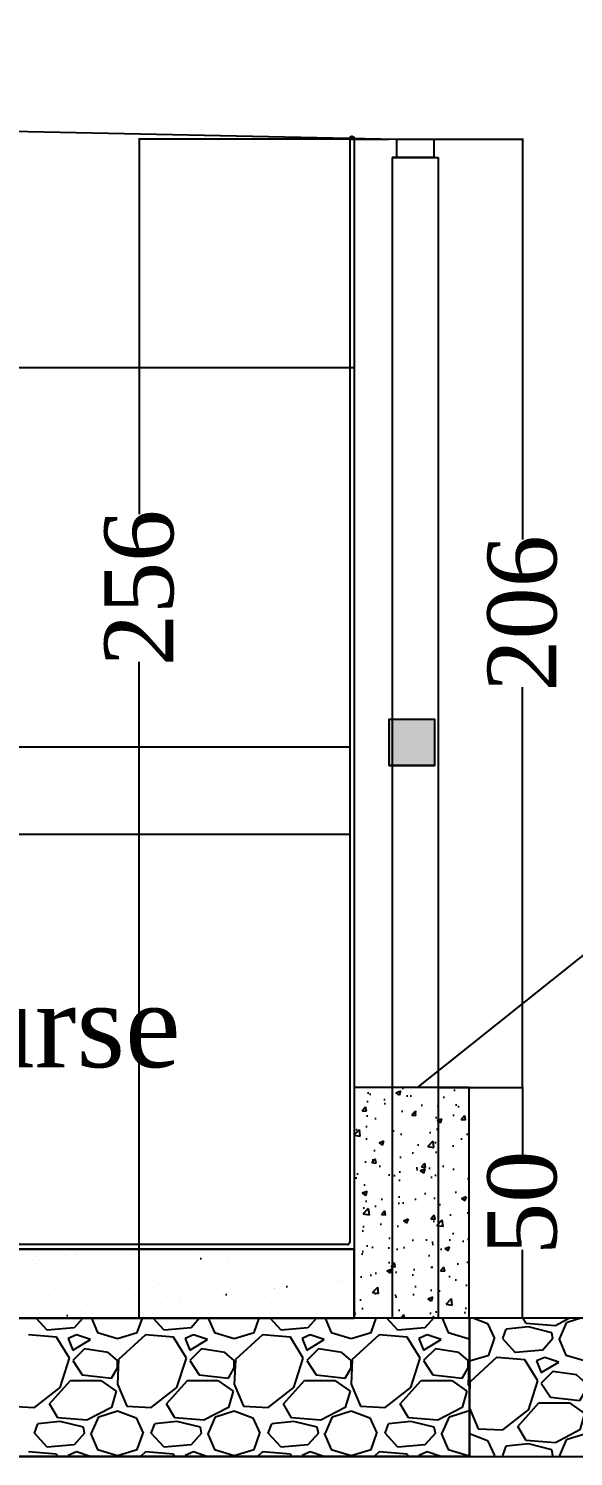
# Model space of a CAD drawing. Header units: centimetres. Extents: x 19229 to 24071, y 9408 to 14021.
# Drawn here: x 23174.3 to 23292.7, y 9780.1 to 10090.1 of the extents above; entities that cross this region are included whole.
import ezdxf

# ---------------------------------------------------------------- set-up
doc = ezdxf.new("R2010")
doc.units = ezdxf.units.CM
doc.layers.get('0').update_dxf_attribs({"linetype": 'CONTINUOUS'})
doc.layers.get('DEFPOINTS').update_dxf_attribs({"linetype": 'CONTINUOUS'})
doc.styles.add('style2', font='times.ttf', dxfattribs={"height": 15})
doc.styles.add('style3', font='times.ttf', dxfattribs={"height": 25})
doc.dimstyles.get("Standard").update_dxf_attribs({"dimtxt": 15, "dimasz": 0.18, "dimexe": 0.18, "dimexo": 0.0625, "dimgap": 0.09, "dimtad": 0, "dimdec": 0, "dimzin": 0, "dimdsep": 46, "dimtxsty": 'style2', "dimcen": 0.09, "dimadec": 0, "dimazin": 0, "dimtfac": 1, "dimtdec": 0, "dimtofl": 0, "dimtmove": 0, "dimatfit": 3, "dimfxl": 1, "dimtolj": 1, "dimtzin": 0, "dimarcsym": 0})
pattern_1 = [(37.5, (206.59, 209.377), (-1.60003, 48.941324), [0, -38.608, 0, -43.18, 0, -41.275]), (7.5, (206.59, 209.377), (44.95233, 71.68251), [0, -20.828, 0, -34.798, 0, -13.335]), (327.5, (175.35, 209.377), (79.09924, 0.14372), [0, -12.7, 0, -45.72, 0, -59.69]), (317.5, (175.35, 209.38), (76.35565, 22.29293), [0, -6.35, 0, -29.972, 0, -34.29])]

# ---------------------------------------------------------------- blocks, each defined once
blk = doc.blocks.new('*D21')
at = {"color": 0, "lineweight": -2, "ltscale": 20, "transparency": 16777216}
for p, q in [((22669.45, 9915.06), (22669.45, 9914.95)), ((22669.63, 9915.13), (22941.32, 9915.13)), ((23243.89, 9915.13), (22972.2, 9915.13)), ((23244.07, 9915.19), (23244.07, 9915.31))]:
    blk.add_line(p, q, dxfattribs=at)
at = {"color": 0, "ltscale": 20, "transparency": 16777216}
for points in [[(22669.63, 9915.16), (22669.63, 9915.1), (22669.45, 9915.13)], [(23243.89, 9915.16), (23243.89, 9915.1), (23244.07, 9915.13)]]:
    blk.add_solid(points, dxfattribs=at)
at = {"layer": 'DEFPOINTS', "color": 0, "ltscale": 20, "transparency": 16777216}
for p in [(22669.45, 9915.13), (23244.07, 9915.13), (23244.07, 9915.13)]:
    blk.add_point(p, dxfattribs=at)
at = {"color": 0, "ltscale": 20, "transparency": 16777216, "insert": (22956.76, 9915.13), "char_height": 15, "attachment_point": 5, "style": 'style2'}
blk.add_mtext('\\A1;575', dxfattribs=at)
blk = doc.blocks.new('*D22')
at = {"color": 0, "lineweight": -2, "ltscale": 20, "transparency": 16777216}
for p, q in [((20884.07, 10041.3), (20884.07, 9933.95)), ((23244.07, 10041.3), (23244.07, 9933.95)), ((20884.25, 9934.13), (22094.79, 9934.13)), ((23243.89, 9934.13), (22138, 9934.13))]:
    blk.add_line(p, q, dxfattribs=at)
at = {"color": 0, "ltscale": 20, "transparency": 16777216}
for points in [[(20884.25, 9934.16), (20884.25, 9934.1), (20884.07, 9934.13)], [(23243.89, 9934.16), (23243.89, 9934.1), (23244.07, 9934.13)]]:
    blk.add_solid(points, dxfattribs=at)
at = {"layer": 'DEFPOINTS', "color": 0, "ltscale": 20, "transparency": 16777216}
for p in [(20884.07, 10041.36), (23244.07, 10041.36), (23244.07, 9934.13)]:
    blk.add_point(p, dxfattribs=at)
at = {"color": 0, "ltscale": 20, "transparency": 16777216, "insert": (22116.39, 9934.13), "char_height": 15, "attachment_point": 5, "style": 'style2'}
blk.add_mtext('\\A1;2360', dxfattribs=at)
blk = doc.blocks.new('*D34')
at = {"color": 0, "lineweight": -2, "ltscale": 20, "transparency": 16777216}
for p, q in [((23270.12, 9860.19), (23281.81, 9860.19)), ((23281.62, 9860.01), (23281.62, 9845.43)), ((23281.62, 9810.37), (23281.62, 9824.95)), ((23270.12, 9810.19), (23281.81, 9810.19))]:
    blk.add_line(p, q, dxfattribs=at)
at = {"color": 0, "ltscale": 20, "transparency": 16777216}
for points in [[(23281.6, 9860.01), (23281.65, 9860.01), (23281.62, 9860.19)], [(23281.6, 9810.37), (23281.65, 9810.37), (23281.62, 9810.19)]]:
    blk.add_solid(points, dxfattribs=at)
at = {"layer": 'DEFPOINTS', "color": 0, "ltscale": 20, "transparency": 16777216}
for p in [(23270.06, 9860.19), (23270.06, 9810.19), (23281.62, 9810.19)]:
    blk.add_point(p, dxfattribs=at)
at = {"color": 0, "ltscale": 20, "transparency": 16777216, "insert": (23281.62, 9835.19), "char_height": 15, "attachment_point": 5, "rotation": 90, "style": 'style2'}
blk.add_mtext('\\A1;50', dxfattribs=at)
blk = doc.blocks.new('*D35')
at = {"color": 0, "lineweight": -2, "ltscale": 20, "transparency": 16777216}
for p, q in [((23244.01, 10066.13), (23198.17, 10066.13)), ((23198.35, 10065.95), (23198.35, 9984.71)), ((23198.35, 9810.31), (23198.35, 9952.64)), ((23232.35, 9810.13), (23198.17, 9810.13))]:
    blk.add_line(p, q, dxfattribs=at)
at = {"color": 0, "ltscale": 20, "transparency": 16777216}
for points in [[(23198.32, 10065.95), (23198.38, 10065.95), (23198.35, 10066.13)], [(23198.32, 9810.31), (23198.38, 9810.31), (23198.35, 9810.13)]]:
    blk.add_solid(points, dxfattribs=at)
at = {"layer": 'DEFPOINTS', "color": 0, "ltscale": 20, "transparency": 16777216}
for p in [(23198.35, 10066.13), (23244.07, 10066.13), (23232.41, 9810.13)]:
    blk.add_point(p, dxfattribs=at)
at = {"color": 0, "ltscale": 20, "transparency": 16777216, "insert": (23198.35, 9968.68), "char_height": 15, "attachment_point": 5, "rotation": 90, "style": 'style2'}
blk.add_mtext('\\A1;256', dxfattribs=at)
blk = doc.blocks.new('*D37')
at = {"color": 0, "lineweight": -2, "ltscale": 20, "transparency": 16777216}
for p, q in [((23262.39, 10066.13), (23281.81, 10066.13)), ((23281.62, 10065.95), (23281.62, 9979.2)), ((23281.62, 9860.37), (23281.62, 9947.12)), ((23263.39, 9860.19), (23281.81, 9860.19))]:
    blk.add_line(p, q, dxfattribs=at)
at = {"color": 0, "ltscale": 20, "transparency": 16777216}
for points in [[(23281.6, 10065.95), (23281.65, 10065.95), (23281.62, 10066.13)], [(23281.6, 9860.37), (23281.65, 9860.37), (23281.62, 9860.19)]]:
    blk.add_solid(points, dxfattribs=at)
at = {"layer": 'DEFPOINTS', "color": 0, "ltscale": 20, "transparency": 16777216}
for p in [(23262.33, 10066.13), (23263.33, 9860.19), (23281.62, 9860.19)]:
    blk.add_point(p, dxfattribs=at)
at = {"color": 0, "ltscale": 20, "transparency": 16777216, "insert": (23281.62, 9963.16), "char_height": 15, "attachment_point": 5, "rotation": 90, "style": 'style2'}
blk.add_mtext('\\A1;206', dxfattribs=at)

msp = doc.modelspace()

# ---------------------------------------------------------------- hatches: boundary and pattern name
at = {"ltscale": 20}
h = msp.add_hatch(color=7, dxfattribs=at)
h.dxf.hatch_style = 1
h.paths.add_polyline_path([(23244, 10066.13, 0.125851), (23244.07, 10065.86), (23244.07, 10066.13), (23245.11, 10066.13, 1)])
h = msp.add_hatch(color=7)
h.dxf.hatch_style = 1
h.paths.add_polyline_path([(23262.57, 9940.13), (23252.57, 9940.13), (23252.57, 9930.13), (23262.57, 9930.13)])
at = {"ltscale": 500}
h = msp.add_hatch(dxfattribs=at)
h.set_pattern_fill('CONCRETE_C', scale=1.5, pattern_type=2)
h.set_pattern_definition([(50, (1929.824, -24.464), (10.7589027, -0.941282), [1.125, -12.375]), (355, (1929.824, -24.464), (-2.08127, 11.282882), [0.9, -9.9]), (100.4514, (1930.72, -24.542), (8.6776407, 10.341593), [0.956103, -10.5171317]), (46.1842, (1929.824, -21.464), (16.008616, -2.482785), [1.6875, -18.5625]), (96.6356, (1931.158, -21.67), (14.019941, 14.611768), [1.434154, -15.775695]), (351.1842, (1929.824, -21.464), (14.019929, 14.611779), [1.35, -14.85]), (21, (1931.324, -22.214), (8.9536058, -6.0392834), [1.125, -12.375]), (326, (1931.324, -22.214), (3.64973, 10.8772507), [0.9, -9.9]), (71.4514, (1932.07, -22.717), (12.6033394, 4.8379575), [0.956103, -10.5171317]), (37.5, (1929.8238, -24.4637), (0.1823978, 4.9934078), [0, -9.78, 0, -10.05, 0, -9.9375]), (7.5, (1929.824, -24.464), (3.9460431, 5.9161757), [0, -5.73, 0, -9.555, 0, -3.7875]), (327.5, (1926.4788, -24.4637), (8.00733654, -0.3383231), [0, -3.75, 0, -11.7, 0, -15.525]), (317.5, (1924.979, -24.464), (8.7477925, 1.5015747), [0, -4.875, 0, -7.77, 0, -11.025])])
h.paths.add_polyline_path([(23270.06, 9860.19), (23245.06, 9860.19), (23245.06, 9810.19), (23270.06, 9810.19)])
h = msp.add_hatch()
h.set_pattern_fill('AR-SAND')
h.set_pattern_definition(pattern_1)
h.paths.add_polyline_path([(23245.07, 9825.13), (22846.17, 9825.13), (22846.17, 9815.13), (22846.17, 9810.13), (23245.07, 9810.13)])
h = msp.add_hatch()
h.set_pattern_fill('AR-SAND')
h.set_pattern_definition(pattern_1)
h.paths.add_polyline_path([(23245.07, 9825.13), (22846.17, 9825.13), (22846.17, 9815.13), (22846.17, 9810.13), (23245.07, 9810.13)])
h = msp.add_hatch()
h.set_pattern_fill('GRAVEL')
h.set_pattern_definition([(228.0127875, (224.8779, -913.2618), (-203.20000002, -228.59999999), [3.417214, -338.304836]), (184.969741, (222.5919, -915.8018), (304.79999988, 25.400001447), [5.864047, -580.54049]), (132.510447, (216.7499, -916.3098), (254.00000011, -279.3999999), [4.134815, -409.347228]), (267.273689, (206.8439, -922.6598), (25.400000053, 508), [5.340045, -528.664374]), (292.833654, (206.5899, -927.9938), (-127.00000001, 304.799999996), [5.236337, -518.398077]), (357.273689, (208.6219, -932.8198), (-508, 25.400000053), [5.340045, -528.664374]), (37.6942405, (213.9559, -933.0738), (-330.199999985, -254.00000002), [7.061937, -699.131153]), (72.2553284, (219.5439, -928.7558), (177.800000048, 558.799999985), [6.667195, -660.052566]), (121.4295656, (221.5759, -922.4058), (-203.20000003, 330.19999998), [5.35813, -530.455457]), (175.236358, (218.7819, -917.8338), (279.4, -25.40000004), [6.117133, -299.73937]), (222.3974378, (212.6859, -917.3258), (-304.79999999, -279.40000001), [7.91078, -783.167725]), (138.814075, (231.9899, -922.9138), (-177.8, 152.40000001), [2.700045, -267.305658]), (171.4692344, (229.9579, -921.1358), (330.20000001, -50.79999994), [5.13682, -508.54639]), (225, (224.878, -920.374), (-4e-15, -25.4), [3.592093, -32.32893]), (203.19859, (223.1, -917.3258), (127, 50.8), [1.934413, -191.506224]), (291.80141, (221.322, -918.088), (-25.4, 76.2), [2.735656, -134.04753]), (30.963757, (222.338, -920.628), (76.2, 50.8), [4.443197, -143.662982]), (161.56505, (226.148, -918.342), (50.8, -25.4), [3.212871, -77.10898]), (16.3895403, (206.5899, -918.0878), (254, 76.2), [4.50088, -445.588267]), (70.346176, (210.9079, -916.8178), (-101.60000001, -279.4), [3.77599, -373.822157]), (293.19859, (226.148, -913.2618), (-50.8, 127), [3.8688, -189.571836]), (343.6104597, (227.6719, -916.8178), (-254.000000005, 76.19999998), [4.50088, -445.588267]), (339.443955, (206.59, -933.8358), (-127, 50.8), [4.340352, -212.677343]), (294.7751406, (210.6539, -935.3598), (-127.00000015, 279.39999993), [3.63672, -360.035934]), (66.80141, (226.402, -938.6618), (50.8, 127), [3.8688, -189.571836]), (17.3540246, (227.9259, -935.1058), (-330.19999999, -101.60000002), [4.257827, -421.52376]), (69.443955, (213.956, -938.6618), (-50.8, -127), [2.170176, -214.84752]), (101.309932, (224.878, -938.662), (-25.4, 101.6), [1.295146, -128.21995]), (165.963757, (224.624, -937.392), (76.2, -25.4), [5.236337, -99.490546]), (186.009006, (219.5439, -936.1218), (254, 25.40000001), [4.85267, -480.413649]), (303.690068, (222.338, -922.914), (-25.4, 50.8), [3.66324, -87.917764]), (353.1572266, (224.3699, -925.9618), (431.800000003, -50.799999977), [6.395568, -633.16009]), (60.945396, (230.7199, -926.7238), (-101.6, -177.8), [2.615082, -258.893923]), (90, (231.99, -924.438), (-25.4, 25.4), [1.524, -23.876]), (120.256437, (219.0359, -935.3598), (101.59999999, -177.80000001), [3.52867, -349.339408]), (48.0127875, (217.2579, -932.3118), (203.20000002, 228.59999999), [6.83443, -334.887622]), (0, (221.83, -927.232), (25.4, 25.4), [6.604, -18.796]), (325.3048465, (228.4339, -927.2318), (254.0000001, -177.79999986), [4.016096, -397.593167]), (254.054604, (231.736, -929.5178), (-25.4, -101.6), [3.69829, -181.2165]), (207.6459754, (230.7199, -933.0738), (-482.600000018, -253.999999966), [6.02145, -596.124644]), (175.4260787, (225.3859, -935.8678), (-330.2, 25.4), [6.370295, -630.658465])])
h.paths.add_polyline_path([(23370.07, 9810.13), (23270.07, 9810.13), (23270.07, 9780.13), (23370.07, 9780.13)])

# ---------------------------------------------------------------- linework, layer by layer
at = {"color": 7, "ltscale": 20}
for p, q in [((22068.45, 10090.13), (23254.33, 10066.13)), ((23244.07, 10066.13), (23252.57, 10066.13)), ((23254.33, 10062.13), (23253.33, 10062.13)), ((23253.33, 10062.13), (23263.33, 10062.13))]:
    msp.add_line(p, q, dxfattribs=at)
at = {"color": 7}
for p, q in [((23244.07, 10066.13), (23244.07, 9826.63)), ((23245.07, 10066.13), (23245.07, 9810.13)), ((23253.33, 10062.13), (23253.33, 9810.13)), ((23253.33, 10062.13), (23253.33, 10061.13)), ((23263.33, 10062.13), (23263.33, 9810.13)), ((20883.07, 10016.51), (23245.07, 10016.51)), ((23262.57, 9940.13), (23252.57, 9940.13)), ((23350.78, 9933.57), (23258.69, 9860.17)), ((23262.57, 9930.13), (23252.57, 9930.13)), ((23258.69, 9860.17), (23258.69, 9860.17)), ((23243.57, 9826.13), (22445.07, 9826.13)), ((23245.07, 9825.13), (22445.07, 9825.13)), ((23245.07, 9825.13), (22445.07, 9825.13)), ((22445.07, 9825.13), (23245.07, 9825.13)), ((23184.56, 9823.97), (23184.56, 9823.97)), ((23184.67, 9824.09), (23184.67, 9824.09)), ((23188.8, 9824.64), (23188.8, 9824.64)), ((23197.55, 9823.91), (23197.55, 9823.91)), ((23211.27, 9824.41), (23211.27, 9824.41)), ((23224.57, 9824.58), (23224.57, 9824.58)), ((23237.57, 9824.51), (23237.57, 9824.51)), ((23245.07, 9825.13), (23245.07, 9810.13)), ((23245.07, 9810.13), (23245.07, 9825.13)), ((23262.53, 9824.37), (23262.53, 9824.37)), ((23262.6, 9825.98), (23262.6, 9825.98)), ((23175.12, 9822.84), (23175.12, 9822.84)), ((23175.76, 9823.51), (23175.76, 9823.51)), ((23176.69, 9822.65), (23176.69, 9822.65)), ((23182.02, 9823.74), (23182.02, 9823.74)), ((23186.19, 9822.81), (23186.19, 9822.81)), ((23188.33, 9821.45), (23188.33, 9821.45)), ((23196.38, 9823.06), (23196.38, 9823.06)), ((23202.01, 9822.84), (23202.01, 9822.84)), ((23204.15, 9821.48), (23204.15, 9821.48)), ((23216.71, 9822.88), (23216.71, 9822.88)), ((23217.65, 9822.03), (23217.65, 9822.03)), ((23217.83, 9822.87), (23217.83, 9822.87)), ((23219.97, 9821.51), (23219.97, 9821.51)), ((23233.65, 9822.9), (23233.65, 9822.9)), ((23235.79, 9821.54), (23235.79, 9821.54)), ((23237.34, 9822.43), (23237.34, 9822.43)), ((23177.71, 9818.72), (23177.71, 9818.72)), ((23181.11, 9818.6), (23181.11, 9818.6)), ((23191.43, 9819.21), (23191.43, 9819.21)), ((23201.44, 9818.43), (23201.44, 9818.43)), ((23204.72, 9819.38), (23204.72, 9819.38)), ((23217.72, 9819.32), (23217.72, 9819.32)), ((23222.07, 9817.98), (23222.07, 9817.98)), ((23231.44, 9819.81), (23231.44, 9819.81)), ((23241.4, 9818.41), (23241.4, 9818.41)), ((23242.39, 9817.8), (23242.39, 9817.8)), ((23244.05, 9818.76), (23244.05, 9818.76)), ((23244.74, 9819.98), (23244.74, 9819.98)), ((23180.22, 9816.51), (23180.22, 9816.51)), ((23196.04, 9816.54), (23196.04, 9816.54)), ((23202.38, 9817.57), (23202.38, 9817.57)), ((23211.59, 9814.62), (23211.59, 9814.62)), ((23211.86, 9816.57), (23211.86, 9816.57)), ((23214.05, 9814.81), (23214.05, 9814.81)), ((23216.7, 9815.16), (23216.7, 9815.16)), ((23220.83, 9815.7), (23220.83, 9815.7)), ((23224.89, 9814.79), (23224.89, 9814.79)), ((23227.68, 9816.59), (23227.68, 9816.59)), ((23227.73, 9816.61), (23227.73, 9816.61)), ((23230.37, 9816.96), (23230.37, 9816.96)), ((23234.5, 9817.5), (23234.5, 9817.5)), ((23237.89, 9814.73), (23237.89, 9814.73)), ((23243.33, 9816.94), (23243.33, 9816.94)), ((23243.5, 9816.62), (23243.5, 9816.62)), ((23184.88, 9814.19), (23184.88, 9814.19)), ((23186.17, 9813.97), (23186.17, 9813.97)), ((23187.11, 9813.11), (23187.11, 9813.11)), ((23189.35, 9811.56), (23189.35, 9811.56)), ((23193.48, 9812.1), (23193.48, 9812.1)), ((23197.87, 9814.12), (23197.87, 9814.12)), ((23200.38, 9813.01), (23200.38, 9813.01)), ((23203.02, 9813.36), (23203.02, 9813.36)), ((23206.8, 9813.52), (23206.8, 9813.52)), ((23207.15, 9813.9), (23207.15, 9813.9)), ((23227.12, 9813.34), (23227.12, 9813.34)), ((23228.06, 9812.49), (23228.06, 9812.49)), ((23270.07, 9810.13), (22445.07, 9810.13)), ((23245.07, 9810.13), (22445.07, 9810.13)), ((22445.07, 9810.13), (23245.07, 9810.13)), ((23178.35, 9807.53), (23175.97, 9810.13)), ((23179.8, 9810.3), (23179.8, 9810.3)), ((23186.07, 9810.13), (23184.19, 9808.04)), ((23186.7, 9811.21), (23186.7, 9811.21)), ((23187.94, 9810.13), (23189.27, 9807.02)), ((23197.91, 9807.02), (23199.02, 9810.13)), ((23203.75, 9807.53), (23201.37, 9810.13)), ((23211.47, 9810.13), (23209.59, 9808.04)), ((23213.34, 9810.13), (23214.67, 9807.02)), ((23221.93, 9810.15), (23221.93, 9810.15)), ((23223.31, 9807.02), (23224.42, 9810.13)), ((23229.15, 9807.53), (23226.77, 9810.13)), ((23236.87, 9810.13), (23234.99, 9808.04)), ((23237.75, 9810.18), (23237.75, 9810.18)), ((23238.74, 9810.13), (23240.07, 9807.02)), ((23245.06, 9810.19), (23245.06, 9810.19)), ((23248.71, 9807.02), (23249.82, 9810.13)), ((23249.45, 9810.16), (23249.45, 9810.16)), ((23254.55, 9807.53), (23252.17, 9810.13)), ((23262.27, 9810.13), (23260.39, 9808.04)), ((23261.96, 9810.13), (23262.35, 9810.59)), ((23262.39, 9810.13), (23262.3, 9810.58)), ((23264.14, 9810.13), (23265.47, 9807.02)), ((23270.07, 9810.13), (23270.07, 9780.13)), ((23180.38, 9806), (23174.29, 9806.51)), ((23184.19, 9808.04), (23178.35, 9807.53)), ((23183.18, 9801.43), (23180.38, 9806)), ((23184.7, 9806.51), (23182.92, 9805.75)), ((23182.92, 9805.75), (23183.94, 9803.21)), ((23183.94, 9803.21), (23187.75, 9805.5)), ((23187.75, 9805.5), (23184.7, 9806.51)), ((23189.27, 9807.02), (23193.59, 9805.75)), ((23193.59, 9805.75), (23197.91, 9807.02)), ((23199.69, 9806.51), (23193.84, 9801.18)), ((23205.78, 9806), (23199.69, 9806.51)), ((23209.59, 9808.04), (23203.75, 9807.53)), ((23208.58, 9801.43), (23205.78, 9806)), ((23210.1, 9806.51), (23208.32, 9805.75)), ((23208.32, 9805.75), (23209.34, 9803.21)), ((23209.34, 9803.21), (23213.15, 9805.5)), ((23213.15, 9805.5), (23210.1, 9806.51)), ((23214.67, 9807.02), (23218.99, 9805.75)), ((23218.99, 9805.75), (23223.31, 9807.02)), ((23225.09, 9806.51), (23219.24, 9801.18)), ((23231.18, 9806), (23225.09, 9806.51)), ((23234.99, 9808.04), (23229.15, 9807.53)), ((23233.98, 9801.43), (23231.18, 9806)), ((23235.5, 9806.51), (23233.72, 9805.75)), ((23233.72, 9805.75), (23234.74, 9803.21)), ((23234.74, 9803.21), (23238.55, 9805.5)), ((23238.55, 9805.5), (23235.5, 9806.51)), ((23240.07, 9807.02), (23244.39, 9805.75)), ((23244.39, 9805.75), (23248.71, 9807.02)), ((23250.49, 9806.51), (23244.64, 9801.18)), ((23256.58, 9806), (23250.49, 9806.51)), ((23260.39, 9808.04), (23254.55, 9807.53)), ((23259.38, 9801.43), (23256.58, 9806)), ((23260.9, 9806.51), (23259.12, 9805.75)), ((23259.12, 9805.75), (23260.14, 9803.21)), ((23260.14, 9803.21), (23263.95, 9805.5)), ((23263.95, 9805.5), (23260.9, 9806.51)), ((23265.47, 9807.02), (23269.79, 9805.75)), ((23269.79, 9805.75), (23270.07, 9805.83)), ((23186.48, 9803.46), (23183.94, 9800.92)), ((23191.56, 9802.7), (23186.48, 9803.46)), ((23193.59, 9800.92), (23191.56, 9802.7)), ((23211.88, 9803.46), (23209.34, 9800.92)), ((23216.96, 9802.7), (23211.88, 9803.46)), ((23218.99, 9800.92), (23216.96, 9802.7)), ((23237.28, 9803.46), (23234.74, 9800.92)), ((23242.36, 9802.7), (23237.28, 9803.46)), ((23244.39, 9800.92), (23242.36, 9802.7)), ((23262.68, 9803.46), (23260.14, 9800.92)), ((23267.76, 9802.7), (23262.68, 9803.46)), ((23269.79, 9800.92), (23267.76, 9802.7)), ((23181.14, 9795.08), (23183.18, 9801.43)), ((23183.94, 9800.92), (23185.97, 9797.88)), ((23192.32, 9797.11), (23193.59, 9799.4)), ((23193.84, 9801.18), (23193.59, 9795.84)), ((23193.59, 9799.4), (23193.59, 9800.92)), ((23206.54, 9795.08), (23208.58, 9801.43)), ((23209.34, 9800.92), (23211.37, 9797.88)), ((23217.72, 9797.11), (23218.99, 9799.4)), ((23219.24, 9801.18), (23218.99, 9795.84)), ((23218.99, 9799.4), (23218.99, 9800.92)), ((23231.94, 9795.08), (23233.98, 9801.43)), ((23234.74, 9800.92), (23236.77, 9797.88)), ((23243.12, 9797.11), (23244.39, 9799.4)), ((23244.64, 9801.18), (23244.39, 9795.84)), ((23244.39, 9799.4), (23244.39, 9800.92)), ((23257.34, 9795.08), (23259.38, 9801.43)), ((23260.14, 9800.92), (23262.17, 9797.88)), ((23268.52, 9797.11), (23269.79, 9799.4)), ((23270.04, 9801.18), (23269.79, 9795.84)), ((23269.79, 9799.4), (23269.79, 9800.92)), ((23270.07, 9801.2), (23270.04, 9801.18)), ((23178.86, 9791.53), (23183.43, 9796.61)), ((23183.43, 9796.61), (23190.03, 9796.61)), ((23185.97, 9797.88), (23192.32, 9797.11)), ((23190.03, 9796.61), (23193.34, 9794.32)), ((23204.26, 9791.53), (23208.83, 9796.61)), ((23208.83, 9796.61), (23215.43, 9796.61)), ((23211.37, 9797.88), (23217.72, 9797.11)), ((23215.43, 9796.61), (23218.74, 9794.32)), ((23229.66, 9791.53), (23234.23, 9796.61)), ((23234.23, 9796.61), (23240.83, 9796.61)), ((23236.77, 9797.88), (23243.12, 9797.11)), ((23240.83, 9796.61), (23244.14, 9794.32)), ((23255.06, 9791.53), (23259.63, 9796.61)), ((23259.63, 9796.61), (23266.23, 9796.61)), ((23262.17, 9797.88), (23268.52, 9797.11)), ((23266.23, 9796.61), (23269.54, 9794.32)), ((23175.56, 9790.76), (23181.14, 9795.08)), ((23193.34, 9794.32), (23192.32, 9790.76)), ((23193.59, 9795.84), (23195.62, 9791.02)), ((23200.96, 9790.76), (23206.54, 9795.08)), ((23218.74, 9794.32), (23217.72, 9790.76)), ((23218.99, 9795.84), (23221.02, 9791.02)), ((23226.36, 9790.76), (23231.94, 9795.08)), ((23244.14, 9794.32), (23243.12, 9790.76)), ((23244.39, 9795.84), (23246.42, 9791.02)), ((23251.76, 9790.76), (23257.34, 9795.08)), ((23269.54, 9794.32), (23268.52, 9790.76)), ((23269.79, 9795.84), (23270.07, 9795.18)), ((23170.22, 9791.02), (23175.56, 9790.76)), ((23180.64, 9788.48), (23178.86, 9791.53)), ((23192.32, 9790.76), (23186.99, 9787.97)), ((23189.53, 9788.73), (23193.59, 9790)), ((23193.59, 9790), (23197.65, 9788.48)), ((23195.62, 9791.02), (23200.96, 9790.76)), ((23206.04, 9788.48), (23204.26, 9791.53)), ((23217.72, 9790.76), (23212.39, 9787.97)), ((23214.93, 9788.73), (23218.99, 9790)), ((23218.99, 9790), (23223.05, 9788.48)), ((23221.02, 9791.02), (23226.36, 9790.76)), ((23231.44, 9788.48), (23229.66, 9791.53)), ((23243.12, 9790.76), (23237.79, 9787.97)), ((23240.33, 9788.73), (23244.39, 9790)), ((23244.39, 9790), (23248.45, 9788.48)), ((23246.42, 9791.02), (23251.76, 9790.76)), ((23256.84, 9788.48), (23255.06, 9791.53)), ((23268.52, 9790.76), (23263.19, 9787.97)), ((23265.73, 9788.73), (23269.79, 9790)), ((23269.79, 9790), (23270.07, 9789.9)), ((23175.56, 9785.18), (23176.32, 9787.21)), ((23181.14, 9787.72), (23176.32, 9787.21)), ((23186.99, 9787.97), (23180.64, 9788.48)), ((23186.22, 9786.45), (23181.14, 9787.72)), ((23188, 9785.18), (23189.53, 9788.73)), ((23197.65, 9788.48), (23199.18, 9785.18)), ((23200.96, 9785.18), (23201.72, 9787.21)), ((23206.54, 9787.72), (23201.72, 9787.21)), ((23212.39, 9787.97), (23206.04, 9788.48)), ((23211.62, 9786.45), (23206.54, 9787.72)), ((23213.4, 9785.18), (23214.93, 9788.73)), ((23223.05, 9788.48), (23224.58, 9785.18)), ((23226.36, 9785.18), (23227.12, 9787.21)), ((23231.94, 9787.72), (23227.12, 9787.21)), ((23237.79, 9787.97), (23231.44, 9788.48)), ((23237.02, 9786.45), (23231.94, 9787.72)), ((23238.8, 9785.18), (23240.33, 9788.73)), ((23248.45, 9788.48), (23249.98, 9785.18)), ((23251.76, 9785.18), (23252.52, 9787.21)), ((23257.34, 9787.72), (23252.52, 9787.21)), ((23263.19, 9787.97), (23256.84, 9788.48)), ((23262.42, 9786.45), (23257.34, 9787.72)), ((23264.2, 9785.18), (23265.73, 9788.73)), ((23178.35, 9782.13), (23175.56, 9785.18)), ((23186.48, 9785.18), (23184.19, 9782.64)), ((23186.48, 9785.18), (23186.22, 9786.45)), ((23187.75, 9785.18), (23189.27, 9781.62)), ((23197.91, 9781.62), (23199.18, 9785.18)), ((23203.75, 9782.13), (23200.96, 9785.18)), ((23211.88, 9785.18), (23209.59, 9782.64)), ((23211.88, 9785.18), (23211.62, 9786.45)), ((23213.15, 9785.18), (23214.67, 9781.62)), ((23223.31, 9781.62), (23224.58, 9785.18)), ((23229.15, 9782.13), (23226.36, 9785.18)), ((23237.28, 9785.18), (23234.99, 9782.64)), ((23237.28, 9785.18), (23237.02, 9786.45)), ((23238.55, 9785.18), (23240.07, 9781.62)), ((23248.71, 9781.62), (23249.98, 9785.18)), ((23254.55, 9782.13), (23251.76, 9785.18)), ((23262.68, 9785.18), (23260.39, 9782.64)), ((23262.68, 9785.18), (23262.42, 9786.45)), ((23263.95, 9785.18), (23265.47, 9781.62)), ((23180.38, 9780.6), (23174.29, 9781.11)), ((23184.19, 9782.64), (23178.35, 9782.13)), ((23180.67, 9780.13), (23180.38, 9780.6)), ((23184.7, 9781.11), (23182.92, 9780.35)), ((23187.66, 9780.13), (23184.7, 9781.11)), ((23189.27, 9781.62), (23193.59, 9780.35)), ((23193.59, 9780.35), (23197.91, 9781.62)), ((23199.69, 9781.11), (23198.61, 9780.13)), ((23205.78, 9780.6), (23199.69, 9781.11)), ((23209.59, 9782.64), (23203.75, 9782.13)), ((23206.07, 9780.13), (23205.78, 9780.6)), ((23210.1, 9781.11), (23208.32, 9780.35)), ((23213.06, 9780.13), (23210.1, 9781.11)), ((23214.67, 9781.62), (23218.99, 9780.35)), ((23218.99, 9780.35), (23223.31, 9781.62)), ((23225.09, 9781.11), (23224.01, 9780.13)), ((23231.18, 9780.6), (23225.09, 9781.11)), ((23234.99, 9782.64), (23229.15, 9782.13)), ((23231.47, 9780.13), (23231.18, 9780.6)), ((23235.5, 9781.11), (23233.72, 9780.35)), ((23238.46, 9780.13), (23235.5, 9781.11)), ((23240.07, 9781.62), (23244.39, 9780.35)), ((23244.39, 9780.35), (23248.71, 9781.62)), ((23250.49, 9781.11), (23249.41, 9780.13)), ((23256.58, 9780.6), (23250.49, 9781.11)), ((23260.39, 9782.64), (23254.55, 9782.13)), ((23256.87, 9780.13), (23256.58, 9780.6)), ((23260.9, 9781.11), (23259.12, 9780.35)), ((23263.86, 9780.13), (23260.9, 9781.11)), ((23265.47, 9781.62), (23269.79, 9780.35)), ((23270.07, 9780.13), (22694.45, 9780.13)), ((23182.92, 9780.35), (23183.01, 9780.13)), ((23208.32, 9780.35), (23208.41, 9780.13)), ((23233.72, 9780.35), (23233.81, 9780.13)), ((23259.12, 9780.35), (23259.21, 9780.13)), ((23269.79, 9780.35), (23270.07, 9780.43))]:
    msp.add_line(p, q, dxfattribs=at)
at = {"color": 7, "ltscale": 20}
msp.add_lwpolyline([(23262.33, 10062.13), (23254.33, 10062.13), (23254.33, 10066.13), (23262.33, 10066.13)], close=True, dxfattribs=at)
at = {"color": 7}
for points in [[(23252.57, 9930.13), (23262.57, 9930.13), (23262.57, 9940.13), (23252.57, 9940.13)], [(23270.07, 9780.13), (23370.07, 9780.13), (23370.07, 9810.13), (23270.07, 9810.13)]]:
    msp.add_lwpolyline(points, close=True, dxfattribs=at)
at = {"color": 7, "ltscale": 100}
msp.add_lwpolyline([(23245.06, 9810.19), (23270.06, 9810.19), (23270.06, 9860.19), (23245.06, 9860.19)], close=True, dxfattribs=at)
at = {"color": 7}
msp.add_lwpolyline([(22694.45, 9780.13), (23270.07, 9780.13), (23270.07, 9810.13), (22445.07, 9810.13)], dxfattribs=at)
at = {"color": 7, "ltscale": 20}
msp.add_arc((23244.56, 10066.13), 0.555, 337.4529, 208.692, dxfattribs=at)
at = {"color": 7}
msp.add_arc((23243.57, 9826.63), 0.5, 270, 0, dxfattribs=at)

# ---------------------------------------------------------------- texts
at = {"color": 7, "style": 'style3'}
msp.add_text('Compacted Base course', height=18, dxfattribs=at).set_placement((22946.11, 9864.64))

# ---------------------------------------------------------------- dimensions: what is measured, and where the dimension line sits
at = {"color": 7, "ltscale": 20}
dim = msp.add_linear_dim(base=(23198.35, 10066.13), p1=(23232.41, 9810.13), p2=(23244.07, 10066.13), angle=90, dimstyle='Standard', dxfattribs=at)
dim.commit()
dim.dimension.update_dxf_attribs({"geometry": '*D35', "text_midpoint": (23198.35, 9968.68), "dimtype": 160})
for base, p1, p2, picture, middle in [((23281.62, 9860.19), (23262.33, 10066.13), (23263.33, 9860.19), '*D37', (23281.62, 9963.16)), ((23281.62, 9810.19), (23270.06, 9860.19), (23270.06, 9810.19), '*D34', (23281.62, 9835.19))]:
    dim = msp.add_linear_dim(base=base, p1=p1, p2=p2, angle=90, dimstyle='Standard', dxfattribs=at)
    dim.commit()
    dim.dimension.update_dxf_attribs({"geometry": picture, "text_midpoint": middle})
dim = msp.add_linear_dim(base=(23244.07, 9934.13), p1=(20884.07, 10041.36), p2=(23244.07, 10041.36), dimstyle='Standard', dxfattribs=at)
dim.commit()
dim.dimension.update_dxf_attribs({"geometry": '*D22', "text_midpoint": (22116.39, 9934.13), "dimtype": 160})
dim = msp.add_linear_dim(base=(23244.07, 9915.13), p1=(22669.45, 9915.13), p2=(23244.07, 9915.13), dimstyle='Standard', dxfattribs=at)
dim.commit()
dim.dimension.update_dxf_attribs({"geometry": '*D21', "text_midpoint": (22956.76, 9915.13)})

doc.saveas('drawing.dxf')
